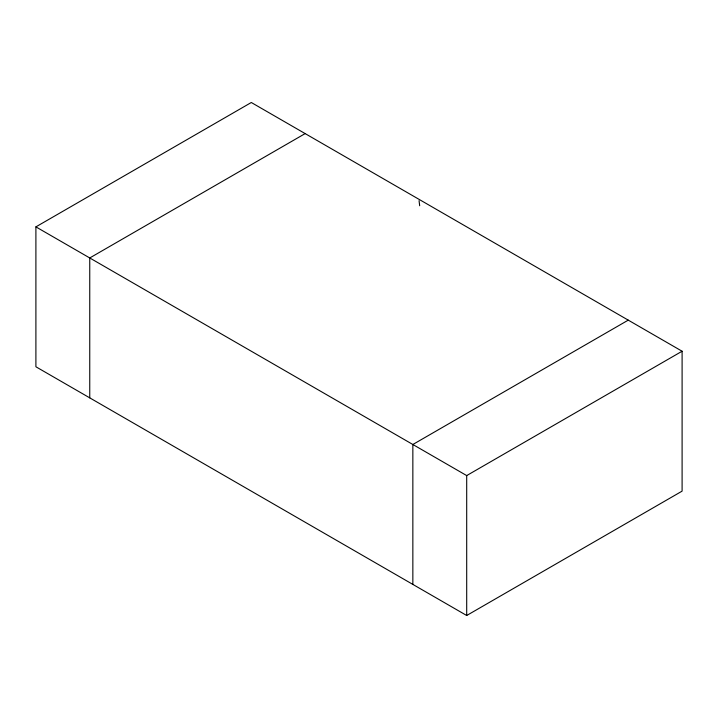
<?xml version="1.0" encoding="UTF-8"?>
<svg xmlns="http://www.w3.org/2000/svg" width="718" height="718" viewBox="0 0 718 718"><rect width="100%" height="100%" fill="white"/><g stroke="black" fill="none" stroke-linecap="round" stroke-linejoin="round"><path stroke-width="1.08" d="M35.9 226.87L251.3 102.503L682.1 351.228L682.1 491.13L466.7 615.497L35.9 366.772L35.9 226.87L466.7 475.585L682.1 351.228M305.15 133.593L89.75 257.959L89.75 397.862M628.25 320.138L412.85 444.496L412.85 584.407M419.061 200.69L419.68 205.761M466.7 475.585L466.7 615.497"/></g></svg>
